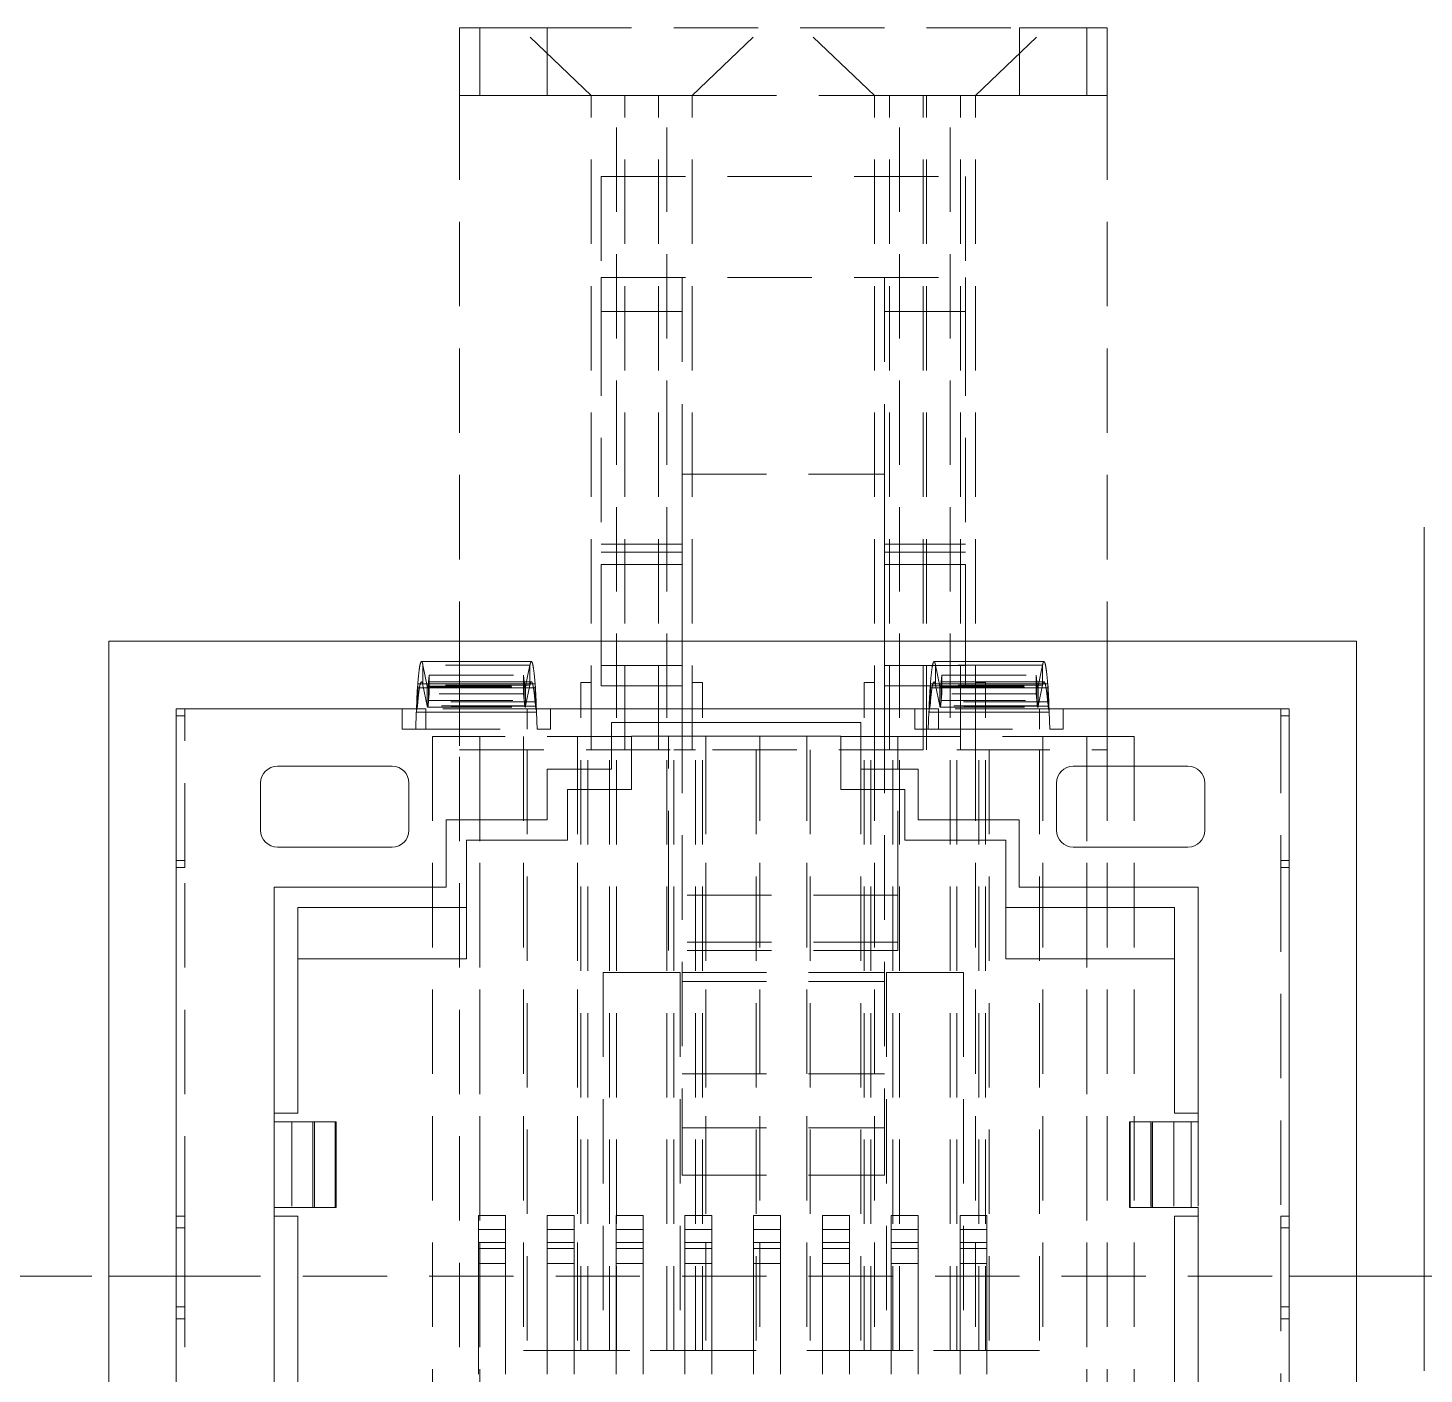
# Model space of a CAD drawing. Extents: x 2 to 587, y 5 to 415.
# Drawn here: x 187.46 to 208.16, y 112.32 to 132.26 of the extents above; entities that cross this region are included whole.
import ezdxf

# ---------------------------------------------------------------- set-up
doc = ezdxf.new("R2010")
doc.units = 0
doc.header["$LTSCALE"] = 5
doc.header["$MEASUREMENT"] = 0
doc.linetypes.add('HIDDEN', pattern=[0.375, 0.25, -0.125])
doc.layers.get('0').update_dxf_attribs({"linetype": 'CONTINUOUS', "lineweight": 25})
doc.layers.add('1', color=1, linetype='HIDDEN', lineweight=13)

# ---------------------------------------------------------------- blocks, each defined once
blk = doc.blocks.new('HIDDEN2')
at = {"layer": '1'}
for p, q in [((193.861, 131.264), (193.861, 132.264)), ((194.161, 132.264), (193.861, 132.264)), ((195.161, 132.264), (194.161, 132.264)), ((194.161, 132.264), (194.161, 131.264)), ((194.161, 131.264), (194.161, 132.264)), ((195.811, 131.264), (194.761, 132.264)), ((195.161, 132.264), (202.161, 132.264)), ((195.161, 132.264), (195.161, 131.264)), ((197.311, 131.264), (198.361, 132.264)), ((200.011, 131.264), (198.961, 132.264)), ((201.511, 131.264), (202.561, 132.264)), ((203.161, 132.264), (202.161, 132.264)), ((202.161, 132.264), (202.161, 131.264)), ((203.461, 132.264), (203.161, 132.264)), ((203.161, 131.264), (203.161, 132.264)), ((203.161, 131.264), (203.161, 132.264)), ((203.461, 131.264), (203.461, 132.264)), ((193.861, 131.264), (193.861, 123.174)), ((193.861, 131.264), (194.161, 131.264)), ((195.161, 131.264), (194.161, 131.264)), ((195.161, 131.264), (195.811, 131.264)), ((197.311, 131.264), (195.811, 131.264)), ((197.311, 131.264), (195.811, 131.264)), ((195.811, 121.564), (195.811, 131.264)), ((195.811, 131.264), (196.186, 131.264)), ((196.186, 131.264), (196.311, 131.264)), ((196.186, 131.264), (196.936, 131.264)), ((196.186, 131.264), (196.936, 131.264)), ((196.186, 112.664), (196.186, 131.264)), ((196.186, 112.664), (196.186, 131.264)), ((196.811, 131.264), (196.311, 131.264)), ((196.311, 121.564), (196.311, 131.264)), ((196.811, 131.264), (196.936, 131.264)), ((196.811, 121.564), (196.811, 131.264)), ((196.936, 131.264), (197.311, 131.264)), ((196.936, 112.664), (196.936, 131.264)), ((196.936, 112.664), (196.936, 131.264)), ((197.311, 131.264), (200.011, 131.264)), ((197.311, 121.564), (197.311, 131.264)), ((201.511, 131.264), (200.011, 131.264)), ((201.511, 131.264), (200.011, 131.264)), ((200.011, 121.564), (200.011, 131.264)), ((200.011, 131.264), (200.386, 131.264)), ((200.236, 121.564), (200.236, 131.264)), ((200.736, 131.264), (200.369, 131.264)), ((200.386, 131.264), (201.136, 131.264)), ((200.386, 131.264), (201.136, 131.264)), ((200.386, 112.664), (200.386, 131.264)), ((200.386, 112.664), (200.386, 131.264)), ((200.736, 131.264), (200.786, 131.264)), ((200.736, 121.564), (200.736, 131.264)), ((201.137, 131.264), (200.786, 131.264)), ((200.786, 121.564), (200.786, 131.264)), ((201.136, 112.664), (201.136, 131.264)), ((201.136, 131.264), (201.511, 131.264)), ((201.136, 112.664), (201.136, 131.264)), ((201.286, 121.564), (201.286, 131.264)), ((201.511, 131.264), (202.161, 131.264)), ((201.511, 121.564), (201.511, 131.264)), ((203.161, 131.264), (202.161, 131.264)), ((203.461, 131.264), (203.161, 131.264)), ((203.461, 131.264), (203.461, 123.174)), ((195.961, 130.064), (195.961, 128.564)), ((195.961, 130.064), (201.361, 130.064)), ((201.361, 130.064), (201.361, 128.564)), ((195.961, 128.564), (195.961, 128.064)), ((195.961, 128.564), (201.361, 128.564)), ((197.161, 128.564), (197.161, 123.174)), ((200.161, 128.564), (200.161, 123.174)), ((201.361, 128.564), (201.361, 128.064)), ((195.961, 128.064), (195.961, 123.174)), ((195.961, 128.064), (197.161, 128.064)), ((200.161, 128.064), (201.361, 128.064)), ((201.361, 128.064), (201.361, 123.174)), ((197.161, 125.649), (197.161, 122.814)), ((197.161, 125.649), (200.161, 125.649)), ((200.161, 125.649), (200.161, 122.814)), ((195.961, 124.614), (197.161, 124.614)), ((200.161, 124.614), (201.361, 124.614)), ((195.961, 124.497), (197.161, 124.497)), ((200.161, 124.497), (201.361, 124.497)), ((195.961, 124.314), (197.161, 124.314)), ((200.161, 124.314), (201.361, 124.314)), ((194.905, 122.821), (193.318, 122.821)), ((193.318, 122.821), (193.382, 122.512)), ((193.318, 122.526), (193.318, 122.821)), ((193.861, 122.874), (193.861, 121.564)), ((194.905, 122.821), (194.841, 122.512)), ((194.905, 122.821), (194.905, 122.526)), ((197.161, 122.514), (197.161, 122.814)), ((200.873, 122.814), (201.361, 122.814)), ((202.505, 122.821), (200.918, 122.821)), ((200.918, 122.821), (200.982, 122.512)), ((200.918, 122.526), (200.918, 122.821)), ((201.361, 122.874), (201.361, 122.814)), ((201.361, 122.814), (201.361, 122.514)), ((202.505, 122.821), (202.441, 122.512)), ((202.505, 122.821), (202.505, 122.526)), ((193.242, 122.275), (193.242, 122.546)), ((194.926, 122.574), (193.297, 122.574)), ((193.402, 122.572), (193.411, 122.674)), ((193.402, 122.572), (194.821, 122.572)), ((193.402, 122.295), (193.402, 122.572)), ((193.411, 122.674), (194.811, 122.674)), ((193.411, 122.397), (193.411, 122.674)), ((194.821, 122.572), (194.811, 122.674)), ((194.811, 122.674), (194.811, 122.397)), ((194.821, 122.572), (194.821, 122.295)), ((194.981, 122.546), (194.981, 122.275)), ((195.661, 112.664), (195.661, 122.564)), ((195.811, 122.564), (195.661, 122.564)), ((197.461, 122.564), (197.311, 122.564)), ((197.461, 112.664), (197.461, 122.564)), ((199.861, 112.664), (199.861, 122.564)), ((200.011, 122.564), (199.861, 122.564)), ((200.842, 122.275), (200.842, 122.546)), ((202.526, 122.574), (200.897, 122.574)), ((201.002, 122.572), (201.011, 122.674)), ((201.002, 122.572), (202.421, 122.572)), ((201.002, 122.295), (201.002, 122.572)), ((201.011, 122.674), (202.411, 122.674)), ((201.011, 122.397), (201.011, 122.674)), ((201.661, 122.564), (201.511, 122.564)), ((201.661, 112.664), (201.661, 122.564)), ((202.421, 122.572), (202.411, 122.674)), ((202.411, 122.674), (202.411, 122.397)), ((202.421, 122.572), (202.421, 122.295)), ((202.581, 122.546), (202.581, 122.275)), ((193.237, 122.215), (193.237, 122.487)), ((194.905, 122.526), (193.318, 122.526)), ((193.318, 122.526), (193.382, 122.217)), ((193.382, 122.512), (194.841, 122.512)), ((193.382, 122.217), (193.382, 122.512)), ((193.388, 122.497), (194.835, 122.497)), ((193.402, 122.295), (193.411, 122.397)), ((194.811, 122.397), (193.411, 122.397)), ((194.821, 122.295), (194.811, 122.397)), ((194.905, 122.526), (194.841, 122.217)), ((194.841, 122.512), (194.841, 122.217)), ((194.986, 122.487), (194.986, 122.215)), ((200.837, 122.215), (200.837, 122.487)), ((200.839, 122.514), (201.361, 122.514)), ((202.505, 122.526), (200.918, 122.526)), ((200.918, 122.526), (200.982, 122.217)), ((200.982, 122.512), (202.441, 122.512)), ((200.982, 122.217), (200.982, 122.512)), ((200.988, 122.497), (202.435, 122.497)), ((201.002, 122.295), (201.011, 122.397)), ((202.411, 122.397), (201.011, 122.397)), ((202.421, 122.295), (202.411, 122.397)), ((202.505, 122.526), (202.441, 122.217)), ((202.441, 122.512), (202.441, 122.217)), ((202.586, 122.487), (202.586, 122.215)), ((189.661, 122.174), (189.661, 119.924)), ((189.786, 119.824), (189.786, 122.174)), ((193.361, 122.174), (193.222, 122.174)), ((193.237, 122.215), (193.242, 122.275)), ((194.986, 122.215), (193.237, 122.215)), ((194.981, 122.275), (193.242, 122.275)), ((194.861, 122.174), (193.361, 122.174)), ((193.361, 122.174), (193.361, 121.874)), ((194.841, 122.217), (193.382, 122.217)), ((193.388, 122.197), (194.834, 122.197)), ((193.402, 122.295), (194.821, 122.295)), ((195.001, 122.174), (194.861, 122.174)), ((194.861, 122.174), (194.861, 121.874)), ((194.986, 122.215), (194.981, 122.275)), ((197.161, 122.174), (197.161, 115.964)), ((200.161, 122.174), (200.161, 115.964)), ((200.961, 122.174), (200.822, 122.174)), ((200.837, 122.215), (200.842, 122.275)), ((202.586, 122.215), (200.837, 122.215)), ((202.581, 122.275), (200.842, 122.275)), ((202.461, 122.174), (200.961, 122.174)), ((200.961, 122.174), (200.961, 121.874)), ((202.441, 122.217), (200.982, 122.217)), ((200.988, 122.197), (202.434, 122.197)), ((201.002, 122.295), (202.421, 122.295)), ((202.601, 122.174), (202.461, 122.174)), ((202.461, 122.174), (202.461, 121.874)), ((202.586, 122.215), (202.581, 122.275)), ((203.461, 122.174), (203.461, 121.564)), ((206.036, 122.174), (206.036, 119.824)), ((189.661, 122.068), (189.786, 122.068)), ((195.002, 122.124), (193.22, 122.124)), ((202.602, 122.124), (200.82, 122.124)), ((206.161, 122.068), (206.036, 122.068)), ((193.211, 121.874), (195.011, 121.874)), ((193.461, 121.764), (193.861, 121.764)), ((193.461, 121.764), (193.461, 108.964)), ((194.161, 121.764), (193.861, 121.764)), ((193.861, 108.964), (193.861, 121.764)), ((194.161, 121.764), (194.161, 108.964)), ((196.412, 121.764), (194.161, 121.764)), ((194.161, 108.964), (194.161, 121.764)), ((194.811, 121.764), (194.811, 112.664)), ((195.611, 121.764), (195.611, 112.664)), ((196.961, 119.414), (196.961, 121.764)), ((197.511, 121.764), (197.511, 112.664)), ((198.311, 121.764), (198.311, 112.664)), ((199.011, 121.764), (199.011, 112.664)), ((200.361, 121.764), (199.512, 121.764)), ((200.011, 121.764), (200.011, 112.664)), ((203.161, 121.764), (200.361, 121.764)), ((200.361, 119.414), (200.361, 121.764)), ((200.811, 121.874), (202.611, 121.874)), ((201.511, 121.764), (201.511, 112.664)), ((202.511, 121.764), (202.511, 112.664)), ((203.161, 108.964), (203.161, 121.764)), ((203.161, 121.764), (203.161, 108.964)), ((203.461, 121.764), (203.161, 121.764)), ((203.861, 121.764), (203.461, 121.764)), ((203.461, 121.764), (203.461, 108.964)), ((203.861, 121.764), (203.861, 109.264)), ((193.861, 121.564), (203.461, 121.564)), ((194.861, 121.564), (194.861, 112.664)), ((195.611, 121.564), (195.611, 112.664)), ((195.761, 112.664), (195.761, 121.564)), ((195.811, 121.564), (195.761, 121.564)), ((195.811, 121.564), (196.086, 121.564)), ((196.086, 112.664), (196.086, 121.564)), ((196.086, 112.664), (196.086, 121.564)), ((197.036, 112.664), (197.036, 121.564)), ((197.036, 121.564), (197.311, 121.564)), ((197.036, 112.664), (197.036, 121.564)), ((197.361, 121.564), (197.311, 121.564)), ((197.361, 112.664), (197.361, 121.564)), ((197.511, 121.564), (197.511, 112.664)), ((198.261, 121.564), (198.261, 112.664)), ((199.061, 121.564), (199.061, 112.664)), ((199.811, 121.564), (199.811, 112.664)), ((199.961, 112.664), (199.961, 121.564)), ((200.011, 121.564), (199.961, 121.564)), ((200.011, 121.564), (200.286, 121.564)), ((200.286, 112.664), (200.286, 121.564)), ((200.286, 112.664), (200.286, 121.564)), ((201.236, 112.664), (201.236, 121.564)), ((201.236, 112.664), (201.236, 121.564)), ((201.236, 121.564), (201.511, 121.564)), ((201.561, 121.564), (201.511, 121.564)), ((201.561, 112.664), (201.561, 121.564)), ((201.711, 121.564), (201.711, 112.664)), ((202.461, 121.564), (202.461, 112.664)), ((189.661, 119.924), (189.786, 119.924)), ((206.161, 119.924), (206.036, 119.924)), ((189.661, 119.824), (189.786, 119.824)), ((189.661, 119.824), (189.786, 119.824)), ((189.786, 108.964), (189.786, 119.824)), ((206.036, 119.824), (206.036, 108.964)), ((206.161, 119.824), (206.036, 119.824)), ((206.161, 119.824), (206.036, 119.824)), ((196.961, 118.592), (196.961, 119.414)), ((200.361, 119.414), (196.961, 119.414)), ((200.361, 118.592), (200.361, 119.414)), ((200.361, 118.714), (196.961, 118.714)), ((200.361, 118.592), (196.961, 118.592)), ((195.991, 118.264), (197.131, 118.264)), ((195.991, 118.264), (195.991, 112.664)), ((197.131, 118.264), (197.131, 112.664)), ((197.161, 118.264), (200.161, 118.264)), ((200.191, 118.264), (201.331, 118.264)), ((200.191, 118.264), (200.191, 112.664)), ((201.331, 118.264), (201.331, 112.664)), ((197.161, 118.133), (200.161, 118.133)), ((197.161, 116.764), (200.161, 116.764)), ((191.112, 116.054), (191.112, 114.784)), ((191.374, 116.054), (191.374, 114.784)), ((191.708, 116.054), (191.708, 114.784)), ((191.712, 114.784), (191.712, 116.054)), ((197.161, 115.964), (197.161, 115.264)), ((197.161, 115.964), (200.161, 115.964)), ((200.161, 115.964), (200.161, 115.264)), ((204.11, 116.054), (204.11, 114.784)), ((204.115, 114.784), (204.115, 116.054)), ((204.449, 116.054), (204.449, 114.784)), ((204.71, 114.784), (204.71, 116.054)), ((204.812, 116.054), (204.812, 114.784)), ((197.161, 115.264), (200.161, 115.264)), ((189.786, 114.657), (189.661, 114.657)), ((189.786, 114.48), (189.661, 114.48)), ((189.786, 114.48), (189.661, 114.48)), ((189.786, 114.657), (189.786, 114.48)), ((189.786, 113.311), (189.786, 114.48)), ((206.036, 114.48), (206.036, 114.657)), ((206.036, 114.657), (206.161, 114.657)), ((206.036, 114.48), (206.161, 114.48)), ((206.036, 114.48), (206.161, 114.48)), ((206.036, 113.311), (206.036, 114.48)), ((194.541, 114.264), (194.141, 114.264)), ((195.561, 114.264), (195.161, 114.264)), ((196.581, 114.264), (196.181, 114.264)), ((197.601, 114.264), (197.201, 114.264)), ((198.621, 114.264), (198.221, 114.264)), ((199.641, 114.264), (199.241, 114.264)), ((200.661, 114.264), (200.261, 114.264)), ((201.681, 114.264), (201.281, 114.264)), ((194.541, 114.174), (194.141, 114.174)), ((195.561, 114.174), (195.161, 114.174)), ((196.581, 114.174), (196.181, 114.174)), ((197.601, 114.174), (197.201, 114.174)), ((198.621, 114.174), (198.221, 114.174)), ((199.641, 114.174), (199.241, 114.174)), ((200.661, 114.174), (200.261, 114.174)), ((201.681, 114.174), (201.281, 114.174)), ((194.141, 113.956), (194.541, 113.956)), ((194.541, 113.956), (194.141, 113.956)), ((195.161, 113.956), (195.561, 113.956)), ((195.561, 113.956), (195.161, 113.956)), ((196.181, 113.956), (196.581, 113.956)), ((196.581, 113.956), (196.181, 113.956)), ((197.201, 113.956), (197.601, 113.956)), ((197.601, 113.956), (197.201, 113.956)), ((198.221, 113.956), (198.621, 113.956)), ((198.621, 113.956), (198.221, 113.956)), ((199.241, 113.956), (199.641, 113.956)), ((199.641, 113.956), (199.241, 113.956)), ((200.261, 113.956), (200.661, 113.956)), ((200.661, 113.956), (200.261, 113.956)), ((201.281, 113.956), (201.681, 113.956)), ((201.681, 113.956), (201.281, 113.956)), ((187.161, 113.764), (188.661, 113.764)), ((189.661, 113.764), (206.161, 113.764)), ((207.161, 113.764), (243.461, 113.764)), ((189.786, 113.311), (189.661, 113.311)), ((189.786, 113.311), (189.661, 113.311)), ((189.786, 113.311), (189.786, 113.133)), ((206.161, 113.311), (206.036, 113.311)), ((206.036, 113.133), (206.036, 113.311)), ((206.036, 113.311), (206.161, 113.311)), ((189.786, 113.133), (189.661, 113.133)), ((206.161, 113.133), (206.036, 113.133)), ((194.811, 112.664), (198.311, 112.664)), ((198.261, 112.664), (194.861, 112.664)), ((199.011, 112.664), (202.511, 112.664)), ((202.461, 112.664), (199.061, 112.664))]:
    blk.add_line(p, q, dxfattribs=at)
for centre, radius, start, end in [((193.207, 122.565), 0.194, 339.44, 2.1769), ((195.016, 122.565), 0.194, 177.8231, 200.5599), ((200.807, 122.565), 0.194, 339.44, 2.1769), ((202.616, 122.565), 0.194, 177.8231, 200.5599), ((193.404, 122.512), 0.0222, 178.7927, 222.1055), ((194.819, 122.512), 0.0222, 317.8945, 1.2073), ((201.004, 122.512), 0.0222, 178.7927, 222.1055), ((202.419, 122.512), 0.0222, 317.8945, 1.2073), ((193.418, 122.217), 0.0361, 180.8809, 213.9654), ((194.805, 122.217), 0.0361, 326.0346, 359.119), ((201.018, 122.217), 0.0361, 180.8809, 213.9654), ((202.405, 122.217), 0.0361, 326.0346, 359.119)]:
    blk.add_arc(centre, radius, start, end, dxfattribs=at)
for points in [[(193.296, 122.874), (193.301, 122.874), (193.305, 122.869), (193.309, 122.858), (193.314, 122.842), (193.318, 122.821)], [(194.927, 122.874), (194.922, 122.874), (194.918, 122.869), (194.913, 122.858), (194.909, 122.842), (194.905, 122.821)], [(200.896, 122.874), (200.901, 122.874), (200.905, 122.869), (200.909, 122.858), (200.914, 122.842), (200.918, 122.821)], [(202.527, 122.874), (202.522, 122.874), (202.518, 122.869), (202.513, 122.858), (202.509, 122.842), (202.505, 122.821)], [(193.242, 122.275), (193.252, 122.393), (193.263, 122.482), (193.274, 122.544), (193.285, 122.575), (193.297, 122.574)], [(193.297, 122.574), (193.301, 122.574), (193.305, 122.569), (193.31, 122.559), (193.314, 122.545), (193.318, 122.526)], [(194.926, 122.574), (194.922, 122.574), (194.917, 122.569), (194.913, 122.559), (194.909, 122.545), (194.905, 122.526)], [(194.981, 122.275), (194.971, 122.393), (194.96, 122.482), (194.949, 122.544), (194.937, 122.575), (194.926, 122.574)], [(200.842, 122.275), (200.852, 122.393), (200.863, 122.482), (200.874, 122.544), (200.885, 122.575), (200.897, 122.574)], [(200.897, 122.574), (200.901, 122.574), (200.905, 122.569), (200.91, 122.559), (200.914, 122.545), (200.918, 122.526)], [(202.526, 122.574), (202.522, 122.574), (202.517, 122.569), (202.513, 122.559), (202.509, 122.545), (202.505, 122.526)], [(202.581, 122.275), (202.571, 122.393), (202.56, 122.482), (202.549, 122.544), (202.537, 122.575), (202.526, 122.574)], [(193.388, 122.197), (193.391, 122.197), (193.393, 122.208), (193.395, 122.228), (193.398, 122.257), (193.402, 122.295)], [(194.834, 122.197), (194.832, 122.197), (194.83, 122.208), (194.827, 122.228), (194.824, 122.257), (194.821, 122.295)], [(200.988, 122.197), (200.991, 122.197), (200.993, 122.208), (200.995, 122.228), (200.998, 122.257), (201.002, 122.295)], [(202.434, 122.197), (202.432, 122.197), (202.43, 122.208), (202.427, 122.228), (202.424, 122.257), (202.421, 122.295)]]:
    blk.add_open_spline(points, degree=5, dxfattribs=at)
for points in [[(193.22, 122.124), (193.22, 122.128), (193.221, 122.131), (193.221, 122.135), (193.221, 122.139), (193.222, 122.144), (193.222, 122.145), (193.223, 122.148), (193.223, 122.151), (193.223, 122.154), (193.224, 122.157), (193.225, 122.161), (193.225, 122.162), (193.225, 122.164), (193.226, 122.166), (193.226, 122.166), (193.226, 122.167), (193.226, 122.167), (193.226, 122.168), (193.226, 122.168), (193.226, 122.169), (193.226, 122.169), (193.227, 122.17), (193.227, 122.172), (193.227, 122.173), (193.228, 122.175), (193.228, 122.176), (193.228, 122.176), (193.228, 122.177), (193.228, 122.177), (193.228, 122.178), (193.228, 122.178), (193.229, 122.179), (193.229, 122.179), (193.229, 122.181), (193.229, 122.182), (193.23, 122.183), (193.23, 122.184), (193.23, 122.185), (193.23, 122.186), (193.23, 122.186), (193.23, 122.186), (193.231, 122.187), (193.231, 122.188), (193.231, 122.188), (193.231, 122.188), (193.231, 122.19), (193.232, 122.191), (193.232, 122.192), (193.232, 122.193), (193.232, 122.194), (193.232, 122.194), (193.232, 122.195), (193.233, 122.195), (193.233, 122.195), (193.233, 122.196), (193.233, 122.197), (193.233, 122.197), (193.234, 122.2), (193.234, 122.203), (193.235, 122.205), (193.236, 122.209), (193.236, 122.212), (193.236, 122.213), (193.236, 122.214), (193.237, 122.215)], [(195.002, 122.124), (195.002, 122.128), (195.002, 122.131), (195.002, 122.135), (195.001, 122.139), (195.001, 122.144), (195.001, 122.145), (195, 122.148), (195, 122.151), (194.999, 122.154), (194.999, 122.157), (194.998, 122.161), (194.998, 122.162), (194.997, 122.164), (194.997, 122.166), (194.997, 122.166), (194.997, 122.167), (194.997, 122.167), (194.997, 122.168), (194.997, 122.168), (194.996, 122.169), (194.996, 122.169), (194.996, 122.17), (194.996, 122.172), (194.995, 122.173), (194.995, 122.175), (194.995, 122.176), (194.995, 122.176), (194.995, 122.177), (194.994, 122.177), (194.994, 122.178), (194.994, 122.178), (194.994, 122.179), (194.994, 122.179), (194.994, 122.181), (194.993, 122.182), (194.993, 122.183), (194.993, 122.184), (194.993, 122.185), (194.992, 122.186), (194.992, 122.186), (194.992, 122.186), (194.992, 122.187), (194.992, 122.188), (194.992, 122.188), (194.992, 122.188), (194.991, 122.19), (194.991, 122.191), (194.991, 122.192), (194.991, 122.193), (194.99, 122.194), (194.99, 122.194), (194.99, 122.195), (194.99, 122.195), (194.99, 122.195), (194.99, 122.196), (194.99, 122.197), (194.99, 122.197), (194.989, 122.2), (194.988, 122.203), (194.988, 122.205), (194.987, 122.209), (194.987, 122.212), (194.986, 122.213), (194.986, 122.214), (194.986, 122.215)], [(200.82, 122.124), (200.82, 122.128), (200.821, 122.131), (200.821, 122.135), (200.821, 122.139), (200.822, 122.144), (200.822, 122.145), (200.823, 122.148), (200.823, 122.151), (200.823, 122.154), (200.824, 122.157), (200.825, 122.161), (200.825, 122.162), (200.825, 122.164), (200.826, 122.166), (200.826, 122.166), (200.826, 122.167), (200.826, 122.167), (200.826, 122.168), (200.826, 122.168), (200.826, 122.169), (200.826, 122.169), (200.827, 122.17), (200.827, 122.172), (200.827, 122.173), (200.828, 122.175), (200.828, 122.176), (200.828, 122.176), (200.828, 122.177), (200.828, 122.177), (200.828, 122.178), (200.828, 122.178), (200.829, 122.179), (200.829, 122.179), (200.829, 122.181), (200.829, 122.182), (200.83, 122.183), (200.83, 122.184), (200.83, 122.185), (200.83, 122.186), (200.83, 122.186), (200.83, 122.186), (200.831, 122.187), (200.831, 122.188), (200.831, 122.188), (200.831, 122.188), (200.831, 122.19), (200.832, 122.191), (200.832, 122.192), (200.832, 122.193), (200.832, 122.194), (200.832, 122.194), (200.832, 122.195), (200.833, 122.195), (200.833, 122.195), (200.833, 122.196), (200.833, 122.197), (200.833, 122.197), (200.834, 122.2), (200.834, 122.203), (200.835, 122.205), (200.836, 122.209), (200.836, 122.212), (200.836, 122.213), (200.836, 122.214), (200.837, 122.215)], [(202.602, 122.124), (202.602, 122.128), (202.602, 122.131), (202.602, 122.135), (202.601, 122.139), (202.601, 122.144), (202.601, 122.145), (202.6, 122.148), (202.6, 122.151), (202.599, 122.154), (202.599, 122.157), (202.598, 122.161), (202.598, 122.162), (202.597, 122.164), (202.597, 122.166), (202.597, 122.166), (202.597, 122.167), (202.597, 122.167), (202.597, 122.168), (202.597, 122.168), (202.596, 122.169), (202.596, 122.169), (202.596, 122.17), (202.596, 122.172), (202.595, 122.173), (202.595, 122.175), (202.595, 122.176), (202.595, 122.176), (202.595, 122.177), (202.594, 122.177), (202.594, 122.178), (202.594, 122.178), (202.594, 122.179), (202.594, 122.179), (202.594, 122.181), (202.593, 122.182), (202.593, 122.183), (202.593, 122.184), (202.593, 122.185), (202.592, 122.186), (202.592, 122.186), (202.592, 122.186), (202.592, 122.187), (202.592, 122.188), (202.592, 122.188), (202.592, 122.188), (202.591, 122.19), (202.591, 122.191), (202.591, 122.192), (202.591, 122.193), (202.59, 122.194), (202.59, 122.194), (202.59, 122.195), (202.59, 122.195), (202.59, 122.195), (202.59, 122.196), (202.59, 122.197), (202.59, 122.197), (202.589, 122.2), (202.588, 122.203), (202.588, 122.205), (202.587, 122.209), (202.587, 122.212), (202.586, 122.213), (202.586, 122.214), (202.586, 122.215)]]:
    blk.add_open_spline(points, degree=5, knots=[0, 0, 0, 0, 0, 0, 0.0502582, 0.0502582, 0.0502582, 0.0670075, 0.0670075, 0.0670075, 0.1004386, 0.1004386, 0.1004386, 0.1254124, 0.1254124, 0.1254124, 0.1295755, 0.1295755, 0.1295755, 0.1337386, 0.1337386, 0.1337386, 0.1378835, 0.1378835, 0.1378835, 0.1586047, 0.1586047, 0.1586047, 0.1627503, 0.1627503, 0.1627503, 0.166896, 0.166896, 0.166896, 0.1751501, 0.1751501, 0.1751501, 0.1916584, 0.1916584, 0.1916584, 0.1957871, 0.1957871, 0.1957871, 0.1999158, 0.1999158, 0.1999158, 0.208123, 0.208123, 0.208123, 0.2245369, 0.2245369, 0.2245369, 0.2286413, 0.2286413, 0.2286413, 0.2327457, 0.2327457, 0.2327457, 0.2408955, 0.2408955, 0.2408955, 0.2976758, 0.2976758, 0.2976758, 0.3290327, 0.3290327, 0.3290327, 0.3290327, 0.3290327, 0.3290327], dxfattribs=at)

msp = doc.modelspace()

# ---------------------------------------------------------------- linework, layer by layer
at = {"color": 7, "lineweight": 18, "ltscale": 0.3125}
msp.add_line((208.161, 124.864), (208.161, 112.364), dxfattribs=at)
at = {"color": 7, "lineweight": 18, "ltscale": 0.36775}
for p, q in [((188.661, 123.174), (188.661, 108.464)), ((207.161, 108.464), (207.161, 123.174))]:
    msp.add_line(p, q, dxfattribs=at)
at = {"color": 7, "lineweight": 18, "ltscale": 0.4625}
msp.add_line((188.661, 123.174), (207.161, 123.174), dxfattribs=at)
at = {"color": 7, "lineweight": 18, "ltscale": 0.0075}
for p, q in [((193.861, 123.174), (193.861, 122.874)), ((201.361, 123.174), (201.361, 122.874)), ((195.961, 122.814), (195.961, 122.514)), ((200.161, 122.514), (200.161, 122.814)), ((193.011, 122.174), (193.011, 121.874)), ((195.211, 122.174), (195.211, 121.874)), ((200.611, 122.174), (200.611, 121.874)), ((202.811, 122.174), (202.811, 121.874))]:
    msp.add_line(p, q, dxfattribs=at)
at = {"color": 7, "lineweight": 18, "ltscale": 0.009}
msp.add_line((195.961, 123.174), (195.961, 122.814), dxfattribs=at)
at = {"color": 7, "lineweight": 18, "ltscale": 0.025}
for p, q in [((197.161, 123.174), (197.161, 122.174)), ((200.161, 123.174), (200.161, 122.174)), ((203.461, 123.174), (203.461, 122.174)), ((193.662, 120.529), (193.662, 119.529)), ((202.16, 119.529), (202.16, 120.529)), ((193.962, 120.229), (193.962, 119.229)), ((201.962, 119.229), (201.962, 120.229)), ((188.661, 113.764), (189.661, 113.764)), ((206.161, 113.764), (207.161, 113.764))]:
    msp.add_line(p, q, dxfattribs=at)
at = {"color": 7, "lineweight": 18, "ltscale": 0.040761}
for p, q in [((194.927, 122.874), (193.296, 122.874)), ((202.527, 122.874), (200.896, 122.874))]:
    msp.add_line(p, q, dxfattribs=at)
at = {"color": 7, "lineweight": 18, "ltscale": 0.03}
msp.add_line((195.961, 122.814), (197.161, 122.814), dxfattribs=at)
at = {"color": 7, "lineweight": 18, "ltscale": 0.017789}
msp.add_line((200.161, 122.814), (200.873, 122.814), dxfattribs=at)
at = {"color": 7, "lineweight": 18, "ltscale": 0.001494}
for p, q in [((193.237, 122.487), (193.242, 122.546)), ((194.986, 122.487), (194.981, 122.546)), ((200.837, 122.487), (200.842, 122.546)), ((202.586, 122.487), (202.581, 122.546))]:
    msp.add_line(p, q, dxfattribs=at)
at = {"color": 7, "lineweight": 9, "ltscale": 0.04349}
for p, q in [((193.242, 122.546), (194.981, 122.546)), ((200.842, 122.546), (202.581, 122.546))]:
    msp.add_line(p, q, dxfattribs=at)
at = {"color": 7, "lineweight": 9, "ltscale": 0.043742}
for p, q in [((194.986, 122.487), (193.237, 122.487)), ((202.586, 122.487), (200.837, 122.487))]:
    msp.add_line(p, q, dxfattribs=at)
at = {"color": 7, "lineweight": 9, "ltscale": 0.03}
msp.add_line((195.961, 122.514), (197.161, 122.514), dxfattribs=at)
at = {"color": 7, "lineweight": 9, "ltscale": 0.016937}
msp.add_line((200.161, 122.514), (200.839, 122.514), dxfattribs=at)
at = {"color": 7, "lineweight": 18, "ltscale": 0.08375}
for p, q in [((193.011, 122.174), (189.661, 122.174)), ((206.161, 122.174), (202.811, 122.174))]:
    msp.add_line(p, q, dxfattribs=at)
at = {"color": 7, "lineweight": 18, "ltscale": 0.33025}
for p, q in [((189.661, 122.174), (189.661, 108.964)), ((206.161, 108.964), (206.161, 122.174))]:
    msp.add_line(p, q, dxfattribs=at)
at = {"color": 7, "lineweight": 18, "ltscale": 0.005268}
for p, q in [((193.222, 122.174), (193.011, 122.174)), ((195.211, 122.174), (195.001, 122.174)), ((200.822, 122.174), (200.611, 122.174)), ((202.811, 122.174), (202.601, 122.174))]:
    msp.add_line(p, q, dxfattribs=at)
at = {"color": 7, "lineweight": 18, "ltscale": 0.135}
msp.add_line((200.611, 122.174), (195.211, 122.174), dxfattribs=at)
at = {"color": 7, "lineweight": 18, "ltscale": 0.05625}
msp.add_line((206.161, 119.924), (206.161, 122.174), dxfattribs=at)
at = {"color": 7, "lineweight": 18, "ltscale": 0.006254}
for p, q in [((193.211, 121.874), (193.22, 122.124)), ((195.011, 121.874), (195.002, 122.124)), ((200.811, 121.874), (200.82, 122.124)), ((202.611, 121.874), (202.602, 122.124))]:
    msp.add_line(p, q, dxfattribs=at)
at = {"color": 7, "lineweight": 9, "ltscale": 0.044553}
for p, q in [((193.22, 122.124), (195.002, 122.124)), ((200.82, 122.124), (202.602, 122.124))]:
    msp.add_line(p, q, dxfattribs=at)
at = {"color": 7, "lineweight": 18, "ltscale": 0.01725}
for p, q in [((196.112, 121.969), (196.112, 121.279)), ((199.812, 121.279), (199.812, 121.969))]:
    msp.add_line(p, q, dxfattribs=at)
at = {"color": 7, "lineweight": 18, "ltscale": 0.0925}
msp.add_line((199.812, 121.969), (196.112, 121.969), dxfattribs=at)
at = {"color": 7, "lineweight": 18, "ltscale": 0.005}
for p, q in [((193.211, 121.874), (193.011, 121.874)), ((195.211, 121.874), (195.011, 121.874)), ((200.811, 121.874), (200.611, 121.874)), ((202.811, 121.874), (202.611, 121.874))]:
    msp.add_line(p, q, dxfattribs=at)
at = {"color": 7, "lineweight": 18, "ltscale": 0.01975}
for p, q in [((196.412, 121.769), (196.412, 120.979)), ((199.512, 120.979), (199.512, 121.769))]:
    msp.add_line(p, q, dxfattribs=at)
at = {"color": 7, "lineweight": 18, "ltscale": 0.0775}
msp.add_line((199.512, 121.769), (196.412, 121.769), dxfattribs=at)
at = {"color": 7, "lineweight": 18, "ltscale": 0.0425}
for p, q in [((192.861, 121.324), (191.161, 121.324)), ((204.661, 121.324), (202.961, 121.324)), ((191.161, 120.124), (192.861, 120.124)), ((202.961, 120.124), (204.661, 120.124))]:
    msp.add_line(p, q, dxfattribs=at)
at = {"color": 7, "lineweight": 18, "ltscale": 0.01875}
for p, q in [((195.162, 121.279), (195.162, 120.529)), ((200.66, 120.529), (200.66, 121.279)), ((195.462, 120.979), (195.462, 120.229)), ((200.462, 120.229), (200.462, 120.979))]:
    msp.add_line(p, q, dxfattribs=at)
at = {"color": 7, "lineweight": 18, "ltscale": 0.02375}
for p, q in [((196.112, 121.279), (195.162, 121.279)), ((196.412, 120.979), (195.462, 120.979)), ((200.462, 120.979), (199.512, 120.979))]:
    msp.add_line(p, q, dxfattribs=at)
at = {"color": 7, "lineweight": 18, "ltscale": 0.0212}
msp.add_line((200.66, 121.279), (199.812, 121.279), dxfattribs=at)
at = {"color": 7, "lineweight": 18, "ltscale": 0.0175}
for p, q in [((190.911, 121.074), (190.911, 120.374)), ((193.111, 120.374), (193.111, 121.074)), ((202.711, 121.074), (202.711, 120.374)), ((204.911, 120.374), (204.911, 121.074))]:
    msp.add_line(p, q, dxfattribs=at)
at = {"color": 7, "lineweight": 18, "ltscale": 0.0375}
for p, q in [((195.162, 120.529), (193.662, 120.529)), ((202.16, 120.529), (200.66, 120.529)), ((195.462, 120.229), (193.962, 120.229)), ((201.962, 120.229), (200.462, 120.229))]:
    msp.add_line(p, q, dxfattribs=at)
at = {"color": 7, "lineweight": 18, "ltscale": 0.086875}
for p, q in [((191.112, 119.529), (191.112, 116.054)), ((204.812, 116.054), (204.812, 119.529)), ((191.112, 114.784), (191.112, 111.309)), ((204.812, 111.309), (204.812, 114.784))]:
    msp.add_line(p, q, dxfattribs=at)
at = {"color": 7, "lineweight": 18, "ltscale": 0.06375}
msp.add_line((193.662, 119.529), (191.112, 119.529), dxfattribs=at)
at = {"color": 7, "lineweight": 18, "ltscale": 0.0663}
msp.add_line((204.812, 119.529), (202.16, 119.529), dxfattribs=at)
at = {"color": 7, "lineweight": 18, "ltscale": 0.0762}
for p, q in [((191.462, 119.229), (191.462, 116.181)), ((204.462, 116.181), (204.462, 119.229)), ((191.462, 114.657), (191.462, 111.609)), ((204.462, 111.609), (204.462, 114.657))]:
    msp.add_line(p, q, dxfattribs=at)
at = {"color": 7, "lineweight": 18, "ltscale": 0.0625}
for p, q in [((193.962, 119.229), (191.462, 119.229)), ((204.462, 119.229), (201.962, 119.229)), ((193.962, 118.467), (191.462, 118.467)), ((204.462, 118.467), (201.962, 118.467))]:
    msp.add_line(p, q, dxfattribs=at)
at = {"color": 7, "lineweight": 18, "ltscale": 0.01905}
for p, q in [((193.962, 118.467), (193.962, 119.229)), ((201.962, 118.467), (201.962, 119.229))]:
    msp.add_line(p, q, dxfattribs=at)
at = {"color": 7, "lineweight": 18, "ltscale": 0.00875}
for p, q in [((191.462, 116.181), (191.112, 116.181)), ((204.812, 116.181), (204.462, 116.181)), ((191.112, 114.657), (191.462, 114.657)), ((204.462, 114.657), (204.812, 114.657))]:
    msp.add_line(p, q, dxfattribs=at)
at = {"color": 7, "lineweight": 9, "ltscale": 0.03175}
for p, q in [((191.112, 116.054), (191.112, 114.784)), ((191.686, 116.054), (191.686, 114.784)), ((192.019, 114.784), (192.019, 116.054)), ((203.803, 116.054), (203.803, 114.784)), ((204.137, 116.054), (204.137, 114.784)), ((204.71, 114.784), (204.71, 116.054))]:
    msp.add_line(p, q, dxfattribs=at)
at = {"color": 7, "lineweight": 18, "ltscale": 0.014337}
for p, q in [((191.112, 116.054), (191.686, 116.054)), ((204.137, 116.054), (204.71, 116.054)), ((191.112, 114.784), (191.686, 114.784)), ((204.137, 114.784), (204.71, 114.784))]:
    msp.add_line(p, q, dxfattribs=at)
at = {"color": 7, "lineweight": 18, "ltscale": 0.008338}
for p, q in [((192.019, 116.054), (191.686, 116.054)), ((204.137, 116.054), (203.803, 116.054)), ((192.019, 114.784), (191.686, 114.784)), ((204.137, 114.784), (203.803, 114.784))]:
    msp.add_line(p, q, dxfattribs=at)
at = {"color": 7, "lineweight": 18, "ltscale": 0.000261806}
for p, q in [((192.019, 116.054), (192.03, 116.054)), ((203.793, 116.054), (203.803, 116.054)), ((192.019, 114.784), (192.03, 114.784)), ((203.793, 114.784), (203.803, 114.784))]:
    msp.add_line(p, q, dxfattribs=at)
at = {"color": 7, "lineweight": 18, "ltscale": 0.03175}
for p, q in [((192.03, 116.054), (192.03, 114.784)), ((203.793, 114.784), (203.793, 116.054))]:
    msp.add_line(p, q, dxfattribs=at)
at = {"color": 7, "lineweight": 18, "ltscale": 0.00255}
for p, q in [((204.812, 116.054), (204.71, 116.054)), ((204.812, 114.784), (204.71, 114.784))]:
    msp.add_line(p, q, dxfattribs=at)
at = {"color": 7, "lineweight": 18, "ltscale": 0.005184}
for p, q in [((194.141, 114.664), (194.141, 114.457)), ((194.541, 114.664), (194.541, 114.457)), ((195.161, 114.664), (195.161, 114.457)), ((195.561, 114.664), (195.561, 114.457)), ((196.181, 114.664), (196.181, 114.457)), ((196.581, 114.664), (196.581, 114.457)), ((197.201, 114.664), (197.201, 114.457)), ((197.601, 114.664), (197.601, 114.457)), ((198.221, 114.664), (198.221, 114.457)), ((198.621, 114.664), (198.621, 114.457)), ((199.241, 114.664), (199.241, 114.457)), ((199.641, 114.664), (199.641, 114.457)), ((200.261, 114.664), (200.261, 114.457)), ((200.661, 114.664), (200.661, 114.457)), ((201.281, 114.664), (201.281, 114.457)), ((201.681, 114.664), (201.681, 114.457))]:
    msp.add_line(p, q, dxfattribs=at)
at = {"color": 7, "lineweight": 18, "ltscale": 0.01}
for p, q in [((194.141, 114.664), (194.541, 114.664)), ((195.161, 114.664), (195.561, 114.664)), ((196.181, 114.664), (196.581, 114.664)), ((197.201, 114.664), (197.601, 114.664)), ((198.221, 114.664), (198.621, 114.664)), ((199.241, 114.664), (199.641, 114.664)), ((200.261, 114.664), (200.661, 114.664)), ((201.281, 114.664), (201.681, 114.664))]:
    msp.add_line(p, q, dxfattribs=at)
at = {"color": 7, "lineweight": 18, "ltscale": 0.05355}
for p, q in [((194.141, 112.315), (194.141, 114.457)), ((194.541, 112.315), (194.541, 114.457)), ((195.161, 112.315), (195.161, 114.457)), ((195.561, 112.315), (195.561, 114.457)), ((196.181, 112.315), (196.181, 114.457)), ((196.581, 112.315), (196.581, 114.457)), ((197.201, 112.315), (197.201, 114.457)), ((197.601, 112.315), (197.601, 114.457)), ((198.221, 112.315), (198.221, 114.457)), ((198.621, 112.315), (198.621, 114.457)), ((199.241, 112.315), (199.241, 114.457)), ((199.641, 112.315), (199.641, 114.457)), ((200.261, 112.315), (200.261, 114.457)), ((200.661, 112.315), (200.661, 114.457)), ((201.281, 112.315), (201.281, 114.457)), ((201.681, 112.315), (201.681, 114.457))]:
    msp.add_line(p, q, dxfattribs=at)
at = {"color": 7, "lineweight": 9, "ltscale": 0.01}
for p, q in [((194.541, 114.457), (194.141, 114.457)), ((195.561, 114.457), (195.161, 114.457)), ((196.581, 114.457), (196.181, 114.457)), ((197.601, 114.457), (197.201, 114.457)), ((198.621, 114.457), (198.221, 114.457)), ((199.641, 114.457), (199.241, 114.457)), ((200.661, 114.457), (200.261, 114.457)), ((201.681, 114.457), (201.281, 114.457))]:
    msp.add_line(p, q, dxfattribs=at)
at = {"color": 7, "lineweight": 18}
for centre, radius, start, end in [((203.674, 121.858), 10.456, 176.5531, 178.5416), ((184.549, 121.858), 10.456, 1.4584, 3.4469), ((211.274, 121.858), 10.456, 176.5531, 178.5416), ((192.149, 121.858), 10.456, 1.4584, 3.4469), ((191.161, 121.074), 0.25, 90, 180), ((192.861, 121.074), 0.25, 360, 90), ((202.961, 121.074), 0.25, 90, 180), ((204.661, 121.074), 0.25, 360, 90), ((191.161, 120.374), 0.25, 180, 270), ((192.861, 120.374), 0.25, 270, 0), ((202.961, 120.374), 0.25, 180, 270), ((204.661, 120.374), 0.25, 270, 0)]:
    msp.add_arc(centre, radius, start, end, dxfattribs=at)
for points in [[(193.242, 122.546), (193.252, 122.672), (193.263, 122.771), (193.274, 122.84), (193.285, 122.874), (193.296, 122.874)], [(194.981, 122.546), (194.971, 122.672), (194.96, 122.771), (194.949, 122.84), (194.938, 122.874), (194.927, 122.874)], [(200.842, 122.546), (200.852, 122.672), (200.863, 122.771), (200.874, 122.84), (200.885, 122.874), (200.896, 122.874)], [(202.581, 122.546), (202.571, 122.672), (202.56, 122.771), (202.549, 122.84), (202.538, 122.874), (202.527, 122.874)]]:
    msp.add_open_spline(points, degree=5, dxfattribs=at)

# ---------------------------------------------------------------- block references
msp.add_blockref('HIDDEN2', (0, 0))

doc.saveas('drawing.dxf')
